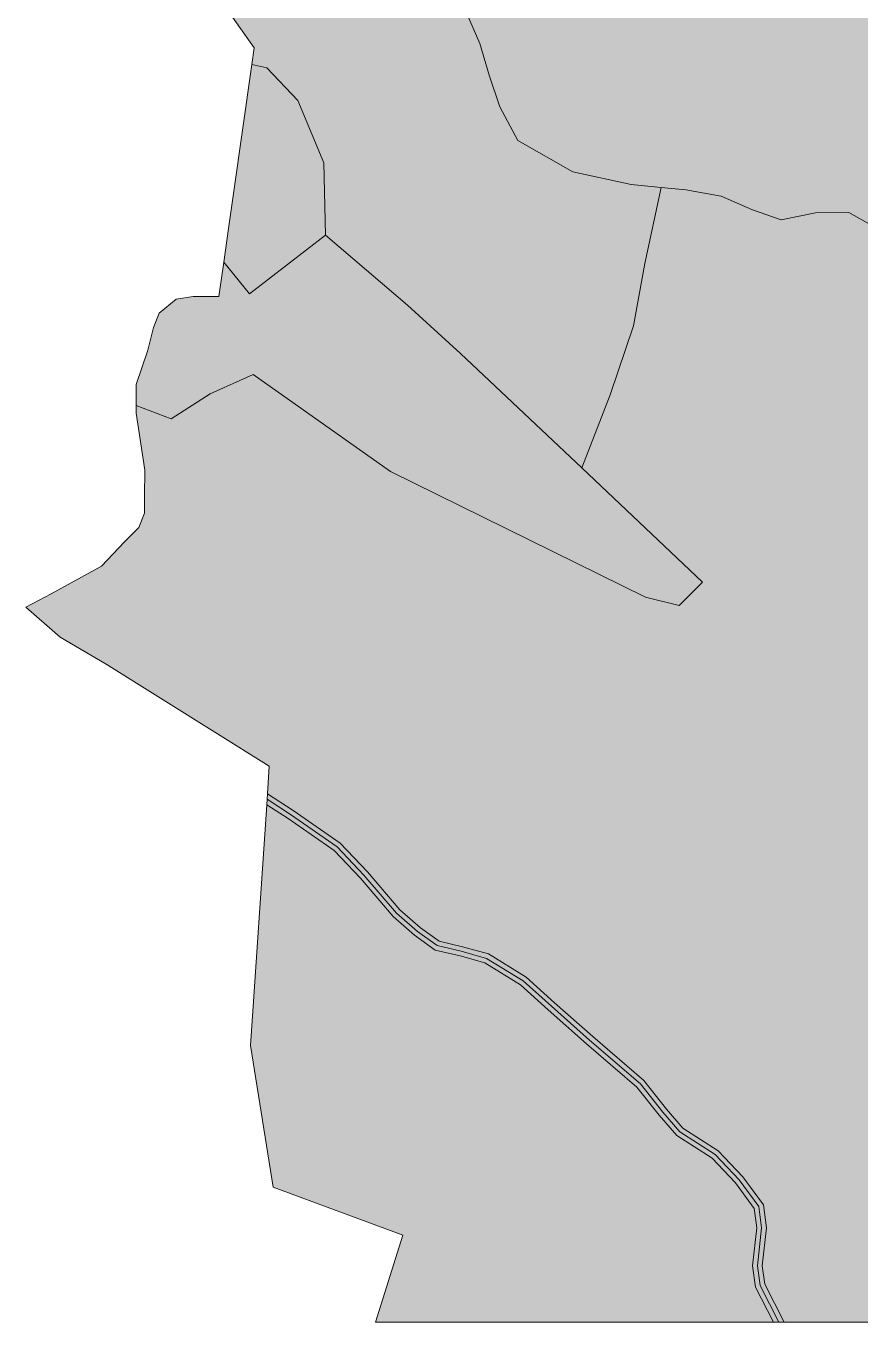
# Model space of a CAD drawing. Header units: metres. Extents: x 541853 to 549675, y 1832829 to 1845715.
# Drawn here: x 546098 to 546537, y 1832829 to 1833511 of the extents above; entities that cross this region are included whole.
import ezdxf

# ---------------------------------------------------------------- set-up
doc = ezdxf.new("R2010")
doc.units = ezdxf.units.M
doc.header["$MEASUREMENT"] = 0
doc.layers.add('1', color=7, linetype='Continuous', lineweight=0)

msp = doc.modelspace()

# ---------------------------------------------------------------- hatches: boundary and pattern name
at = {"layer": '1', "linetype": 'Continuous', "lineweight": 0}
for color, points in [(53, [(546602.67, 1833279.135), (546587.43, 1833319.74), (546582.84, 1833342.705), (546575.67, 1833364.26), (546566.91, 1833380.625), (546556.5, 1833394.485), (546543.6, 1833405.675), (546531.18, 1833412.695), (546513.63, 1833412.41), (546495.6, 1833408.765), (546480.54, 1833414.075), (546464.07, 1833421.245), (546445.44, 1833424.545), (546432.54, 1833425.835), (546416.73, 1833427.425), (546385.98, 1833434.07), (546357.12, 1833450.57), (546347.58, 1833468.255), (546342.09, 1833484.875), (546337.11, 1833501.48), (546330.15, 1833517.635), (546326.91, 1833523.5), (546360.15, 1833531.48), (546394.71, 1833541.755), (546448.11, 1833556.755), (546483.72, 1833532.905), (546483.72, 1833544.455), (546478.8, 1833574.155), (546473.34, 1833613.35), (546479.61, 1833648.87), (546486.57, 1833680.205), (546486.06, 1833716.805), (546486.06, 1833751.53), (546479.31, 1833795.915), (546467.04, 1833840.105), (546452.4, 1833892.815), (546447.27, 1833901.545), (546463.44, 1833920.235), (546477.48, 1833934.575), (546531.03, 1833979.17), (546541.2, 1833991.425), (546549.3, 1834000.005), (546561.63, 1834013.055), (546568.77, 1834020.15), (546571.89, 1834022.805), (546575.01, 1834021.905), (546579.21, 1834019.505), (546587.4, 1834015.635), (546595.26, 1834010.28), (546603.81, 1834005.33), (546609.09, 1834002.48), (546586.32, 1833902.25), (546585.12, 1833881.295), (546585.12, 1833875.985), (546585.12, 1833861.54), (546589.14, 1833840.585), (546595.98, 1833820.035), (546598.71, 1833815.88), (546612.9, 1833794.235), (546643.11, 1833779.325), (546656.22, 1833779.325), (546680.19, 1833779.325), (546702.75, 1833771.27), (546714.69, 1833765.285), (546725.31, 1833759.975), (546754.29, 1833726.135), (546759.24, 1833718.2), (546767.822, 1833704.487), (546766.56, 1833694.47), (546765.36, 1833684.66), (546764.97, 1833681.69), (546760.83, 1833648.24), (546747.33, 1833629.895), (546710.73, 1833580.215), (546673.11, 1833518.355), (546669.18, 1833510.615), (546672.09, 1833506.385), (546667.26, 1833505.17), (546655.71, 1833503.085), (546649.74, 1833501.765), (546645.39, 1833500.4), (546640.26, 1833498.135), (546634.95, 1833494.73), (546624.03, 1833485.79), (546618.36, 1833481.86), (546610.26, 1833477.405), (546596.01, 1833470.7), (546589.98, 1833467.145), (546586.29, 1833464.49), (546583.02, 1833461.61), (546580.29, 1833458.505), (546578.25, 1833455.145), (546577.05, 1833451.98), (546575.97, 1833447.585), (546573.69, 1833434.07), (546568.29, 1833408.93), (546566.16, 1833395.475), (546565.74, 1833390.255), (546566.43, 1833386.97), (546567.69, 1833384.855), (546568.83, 1833383.835), (546569.94, 1833383.235), (546573.39, 1833382.47), (546578.07, 1833382.695), (546584.4, 1833383.895), (546591.78, 1833385.875), (546604.17, 1833389.775), (546608.16, 1833391.38), (546617.91, 1833396.06), (546614.01, 1833392.13), (546610.05, 1833382.875), (546608.07, 1833364.365), (546610.05, 1833351.81), (546613.62, 1833346.89), (546610.89, 1833340.755), (546609.24, 1833336.105), (546607.95, 1833331.515), (546603.15, 1833309.48), (546601.83, 1833300.615), (546601.26, 1833294.405), (546601.11, 1833286.095), (546601.26, 1833282.9)]), (53, [(546390.69, 1833278.325), (546326.88, 1833338.565), (546299.07, 1833363.915), (546255.96, 1833400.725), (546255.06, 1833438.855), (546241.44, 1833471.555), (546225.12, 1833488.82), (546217.2, 1833490.455), (546218.46, 1833499.305), (546182.22, 1833550.875), (546181.26, 1833552.24), (546184.89, 1833556.35), (546199.05, 1833571.365), (546205.08, 1833563.4), (546213.06, 1833551.28), (546221.34, 1833539.16), (546229.29, 1833534.06), (546238.86, 1833529.905), (546243.96, 1833528.315), (546253.53, 1833529.59), (546259.26, 1833535.335), (546265.65, 1833544.905), (546273.3, 1833560.535), (546281.13, 1833564.075), (546281.52, 1833563.4), (546294.57, 1833554.445), (546308.28, 1833544.26), (546323.22, 1833530.205), (546326.91, 1833523.5), (546330.15, 1833517.635), (546337.11, 1833501.48), (546342.09, 1833484.875), (546347.58, 1833468.255), (546357.12, 1833450.57), (546385.98, 1833434.07), (546416.73, 1833427.425), (546432.54, 1833425.835), (546423.84, 1833385.905), (546417.9, 1833353.1), (546405.66, 1833316.74)]), (53, [(546216.03, 1833369.84), (546202.53, 1833386.505), (546205.02, 1833404.235), (546207.45, 1833421.41), (546217.2, 1833490.455), (546225.12, 1833488.82), (546241.44, 1833471.555), (546255.06, 1833438.855), (546255.96, 1833400.725)]), (53, [(546497.22, 1832829.18), (546486.96, 1832849.115), (546485.58, 1832858.775), (546487.8, 1832878.785), (546486.21, 1832890.845), (546475.35, 1832905.59), (546462.42, 1832919.27), (546443.94, 1832931.12), (546435.33, 1832941.185), (546423.33, 1832956.17), (546396.48, 1832979.3), (546376.47, 1832997.09), (546361.47, 1833010.59), (546341.73, 1833022.755), (546327.99, 1833026.58), (546315.81, 1833029.445), (546305.91, 1833036.525), (546295.02, 1833045.96), (546278.04, 1833065.895), (546263.76, 1833080.97), (546239.04, 1833098.205), (546225.42, 1833106.965), (546226.38, 1833121.53), (546140.7, 1833175.17), (546116.4, 1833189.345), (546098.43, 1833205.095), (546111.69, 1833212.19), (546138.15, 1833226.755), (546150.21, 1833239.505), (546157.77, 1833246.99), (546160.8, 1833254.505), (546160.83, 1833264.69), (546160.83, 1833265.095), (546160.89, 1833275.505), (546160.89, 1833277.095), (546156.45, 1833307.215), (546156.45, 1833311.175), (546174.84, 1833304.215), (546195.27, 1833317.295), (546217.89, 1833327.435), (546290.07, 1833276.405), (546424.26, 1833210.405), (546441.9, 1833205.995), (546454.23, 1833218.355), (546390.69, 1833278.325), (546405.66, 1833316.74), (546417.9, 1833353.1), (546423.84, 1833385.905), (546432.54, 1833425.835), (546445.44, 1833424.545), (546464.07, 1833421.245), (546480.54, 1833414.075), (546495.6, 1833408.765), (546513.63, 1833412.41), (546531.18, 1833412.695), (546543.6, 1833405.675), (546556.5, 1833394.485), (546566.91, 1833380.625), (546575.67, 1833364.26), (546582.84, 1833342.705), (546587.43, 1833319.74), (546602.67, 1833279.135), (546609.15, 1833248.565), (546614.28, 1833217.44), (546621.42, 1833187.245), (546626.22, 1833165.21), (546630.27, 1833139.08), (546635.43, 1833108.675), (546637.23, 1833085.59), (546634.98, 1833067.575), (546629.25, 1833050.685), (546618.99, 1833031.455), (546610.2, 1833011.805), (546602.55, 1832993.175), (546593.25, 1832977.875), (546582.6, 1832964.735), (546575.01, 1832952.03), (546570.03, 1832934.915), (546570.3, 1832914.875), (546575.73, 1832893.62), (546582.42, 1832869.905), (546588.57, 1832852.73), (546593.43, 1832829.18)]), (53, [(546441.9, 1833205.995), (546424.26, 1833210.405), (546290.07, 1833276.405), (546217.89, 1833327.435), (546195.27, 1833317.295), (546174.84, 1833304.215), (546156.45, 1833311.175), (546156.48, 1833322.245), (546162.48, 1833340.215), (546165.48, 1833352.185), (546168.48, 1833359.655), (546177.45, 1833367.08), (546186.45, 1833368.52), (546199.95, 1833368.415), (546202.53, 1833386.505), (546216.03, 1833369.84), (546255.96, 1833400.725), (546299.07, 1833363.915), (546326.88, 1833338.565), (546390.69, 1833278.325), (546454.23, 1833218.355)]), (252, [(546491.61, 1832829.18), (546482.13, 1832847.57), (546480.54, 1832858.685), (546482.76, 1832878.725), (546481.41, 1832888.91), (546471.51, 1832902.365), (546459.21, 1832915.385), (546440.64, 1832927.295), (546431.46, 1832938.005), (546419.73, 1832952.69), (546393.18, 1832975.535), (546373.14, 1832993.37), (546358.47, 1833006.57), (546339.69, 1833018.135), (546326.73, 1833021.735), (546313.71, 1833024.81), (546302.82, 1833032.58), (546291.48, 1833042.435), (546274.32, 1833062.55), (546260.46, 1833077.145), (546236.25, 1833094.035), (546225.03, 1833101.25), (546225.211, 1833104.114), (546237.63, 1833096.12), (546262.11, 1833079.065), (546276.18, 1833064.215), (546293.25, 1833044.205), (546304.38, 1833034.545), (546314.76, 1833027.135), (546327.36, 1833024.165), (546340.71, 1833020.445), (546359.97, 1833008.58), (546374.82, 1832995.23), (546394.83, 1832977.425), (546421.53, 1832954.43), (546433.38, 1832939.595), (546442.29, 1832929.215), (546460.83, 1832917.335), (546473.43, 1832903.985), (546483.808, 1832889.888), (546485.28, 1832878.755), (546483.06, 1832858.73), (546484.56, 1832848.335), (546494.4, 1832829.18)]), (252, [(546494.4, 1832829.18), (546484.56, 1832848.335), (546483.06, 1832858.73), (546485.28, 1832878.755), (546483.808, 1832889.888), (546473.43, 1832903.985), (546460.83, 1832917.335), (546442.29, 1832929.215), (546433.38, 1832939.595), (546421.53, 1832954.43), (546394.83, 1832977.425), (546374.82, 1832995.23), (546359.97, 1833008.58), (546340.71, 1833020.445), (546327.36, 1833024.165), (546314.76, 1833027.135), (546304.38, 1833034.545), (546293.25, 1833044.205), (546276.18, 1833064.215), (546262.11, 1833079.065), (546237.63, 1833096.12), (546225.21, 1833104.115), (546225.42, 1833106.965), (546239.04, 1833098.205), (546263.76, 1833080.97), (546278.04, 1833065.895), (546295.02, 1833045.96), (546305.91, 1833036.525), (546315.81, 1833029.445), (546327.99, 1833026.58), (546341.73, 1833022.755), (546361.47, 1833010.59), (546376.47, 1832997.09), (546396.48, 1832979.3), (546423.33, 1832956.17), (546435.33, 1832941.185), (546443.94, 1832931.12), (546462.42, 1832919.27), (546475.35, 1832905.59), (546486.21, 1832890.845), (546487.8, 1832878.785), (546485.58, 1832858.775), (546486.96, 1832849.115), (546497.22, 1832829.18)])]:
    msp.add_hatch(color=color, dxfattribs=at).paths.add_polyline_path(points)
h = msp.add_hatch(dxfattribs=at)
h.set_pattern_fill('CROSS', color=9, scale=10, style=0)
h.paths.add_polyline_path([(546282.18, 1832829.18), (546296.55, 1832874.825), (546228.45, 1832900.07), (546216.54, 1832974.665), (546225.03, 1833101.25), (546236.25, 1833094.035), (546260.46, 1833077.145), (546274.32, 1833062.55), (546291.48, 1833042.435), (546302.82, 1833032.58), (546313.71, 1833024.81), (546326.73, 1833021.735), (546339.69, 1833018.135), (546358.47, 1833006.57), (546373.14, 1832993.37), (546393.18, 1832975.535), (546419.73, 1832952.69), (546431.46, 1832938.005), (546440.64, 1832927.295), (546459.21, 1832915.385), (546471.51, 1832902.365), (546481.41, 1832888.91), (546482.76, 1832878.725), (546480.54, 1832858.685), (546482.13, 1832847.57), (546491.61, 1832829.18)])

# ---------------------------------------------------------------- linework, layer by layer
at = {"layer": '1', "color": 7, "linetype": 'Continuous', "lineweight": 0, "flags": 128}
for points in [[(546330.15, 1833517.635), (546337.11, 1833501.48), (546342.09, 1833484.875), (546347.58, 1833468.255), (546357.12, 1833450.57), (546385.98, 1833434.07), (546416.73, 1833427.425), (546432.54, 1833425.835), (546423.84, 1833385.905), (546417.9, 1833353.1), (546405.66, 1833316.74), (546390.69, 1833278.325), (546326.88, 1833338.565), (546299.07, 1833363.915), (546255.96, 1833400.725), (546255.06, 1833438.855), (546241.44, 1833471.555), (546225.12, 1833488.82), (546217.2, 1833490.455), (546218.46, 1833499.305), (546182.22, 1833550.875)], [(546543.6, 1833405.675), (546531.18, 1833412.695), (546513.63, 1833412.41), (546495.6, 1833408.765), (546480.54, 1833414.075), (546464.07, 1833421.245), (546445.44, 1833424.545), (546432.54, 1833425.835), (546416.73, 1833427.425), (546385.98, 1833434.07), (546357.12, 1833450.57), (546347.58, 1833468.255), (546342.09, 1833484.875), (546337.11, 1833501.48), (546330.15, 1833517.635)], [(546593.43, 1832829.18), (546497.22, 1832829.18), (546486.96, 1832849.115), (546485.58, 1832858.775), (546487.8, 1832878.785), (546486.21, 1832890.845), (546475.35, 1832905.59), (546462.42, 1832919.27), (546443.94, 1832931.12), (546435.33, 1832941.185), (546423.33, 1832956.17), (546396.48, 1832979.3), (546376.47, 1832997.09), (546361.47, 1833010.59), (546341.73, 1833022.755), (546327.99, 1833026.58), (546315.81, 1833029.445), (546305.91, 1833036.525), (546295.02, 1833045.96), (546278.04, 1833065.895), (546263.76, 1833080.97), (546239.04, 1833098.205), (546225.42, 1833106.965), (546226.38, 1833121.53), (546140.7, 1833175.17), (546116.4, 1833189.345), (546098.43, 1833205.095), (546111.69, 1833212.19), (546138.15, 1833226.755), (546150.21, 1833239.505), (546157.77, 1833246.99), (546160.8, 1833254.505), (546160.83, 1833264.69), (546160.83, 1833265.095), (546160.89, 1833275.505), (546160.89, 1833277.095), (546156.45, 1833307.215), (546156.45, 1833311.175), (546156.45, 1833311.175), (546174.84, 1833304.215), (546195.27, 1833317.295), (546217.89, 1833327.435), (546290.07, 1833276.405), (546424.26, 1833210.405), (546441.9, 1833205.995), (546454.23, 1833218.355), (546390.69, 1833278.325), (546405.66, 1833316.74), (546417.9, 1833353.1), (546423.84, 1833385.905), (546432.54, 1833425.835), (546445.44, 1833424.545), (546464.07, 1833421.245), (546480.54, 1833414.075), (546495.6, 1833408.765), (546513.63, 1833412.41), (546531.18, 1833412.695), (546543.6, 1833405.675)]]:
    msp.add_lwpolyline(points, dxfattribs=at)
for points in [[(546202.53, 1833386.505), (546205.02, 1833404.235), (546207.45, 1833421.41), (546217.2, 1833490.455), (546225.12, 1833488.82), (546241.44, 1833471.555), (546255.06, 1833438.855), (546255.96, 1833400.725), (546216.03, 1833369.84), (546202.53, 1833386.505)], [(546156.45, 1833311.175), (546156.48, 1833322.245), (546162.48, 1833340.215), (546165.48, 1833352.185), (546168.48, 1833359.655), (546177.45, 1833367.08), (546186.45, 1833368.52), (546199.95, 1833368.415), (546202.53, 1833386.505), (546216.03, 1833369.84), (546255.96, 1833400.725), (546299.07, 1833363.915), (546326.88, 1833338.565), (546390.69, 1833278.325), (546454.23, 1833218.355), (546441.9, 1833205.995), (546424.26, 1833210.405), (546290.07, 1833276.405), (546217.89, 1833327.435), (546195.27, 1833317.295), (546174.84, 1833304.215), (546156.45, 1833311.175)], [(546494.4, 1832829.18), (546491.61, 1832829.18), (546482.13, 1832847.57), (546480.54, 1832858.685), (546482.76, 1832878.725), (546481.41, 1832888.91), (546471.51, 1832902.365), (546459.21, 1832915.385), (546440.64, 1832927.295), (546431.46, 1832938.005), (546419.73, 1832952.69), (546393.18, 1832975.535), (546373.14, 1832993.37), (546358.47, 1833006.57), (546339.69, 1833018.135), (546326.73, 1833021.735), (546313.71, 1833024.81), (546302.82, 1833032.58), (546291.48, 1833042.435), (546274.32, 1833062.55), (546260.46, 1833077.145), (546236.25, 1833094.035), (546225.03, 1833101.25), (546225.21, 1833104.1), (546225.21, 1833104.115), (546237.63, 1833096.12), (546262.11, 1833079.065), (546276.18, 1833064.215), (546293.25, 1833044.205), (546304.38, 1833034.545), (546314.76, 1833027.135), (546327.36, 1833024.165), (546340.71, 1833020.445), (546359.97, 1833008.58), (546374.82, 1832995.23), (546394.83, 1832977.425), (546421.53, 1832954.43), (546433.38, 1832939.595), (546442.29, 1832929.215), (546460.83, 1832917.335), (546473.43, 1832903.985), (546483.81, 1832889.885), (546483.81, 1832889.87), (546485.28, 1832878.755), (546483.06, 1832858.73), (546484.56, 1832848.335), (546494.4, 1832829.18)], [(546497.22, 1832829.18), (546494.4, 1832829.18), (546484.56, 1832848.335), (546483.06, 1832858.73), (546485.28, 1832878.755), (546483.81, 1832889.87), (546483.81, 1832889.885), (546473.43, 1832903.985), (546460.83, 1832917.335), (546442.29, 1832929.215), (546433.38, 1832939.595), (546421.53, 1832954.43), (546394.83, 1832977.425), (546374.82, 1832995.23), (546359.97, 1833008.58), (546340.71, 1833020.445), (546327.36, 1833024.165), (546314.76, 1833027.135), (546304.38, 1833034.545), (546293.25, 1833044.205), (546276.18, 1833064.215), (546262.11, 1833079.065), (546237.63, 1833096.12), (546225.21, 1833104.115), (546225.42, 1833106.965), (546239.04, 1833098.205), (546263.76, 1833080.97), (546278.04, 1833065.895), (546295.02, 1833045.96), (546305.91, 1833036.525), (546315.81, 1833029.445), (546327.99, 1833026.58), (546341.73, 1833022.755), (546361.47, 1833010.59), (546376.47, 1832997.09), (546396.48, 1832979.3), (546423.33, 1832956.17), (546435.33, 1832941.185), (546443.94, 1832931.12), (546462.42, 1832919.27), (546475.35, 1832905.59), (546486.21, 1832890.845), (546487.8, 1832878.785), (546485.58, 1832858.775), (546486.96, 1832849.115), (546497.22, 1832829.18)], [(546491.61, 1832829.18), (546282.18, 1832829.18), (546296.55, 1832874.825), (546228.45, 1832900.07), (546216.54, 1832974.665), (546225.03, 1833101.25), (546236.25, 1833094.035), (546260.46, 1833077.145), (546274.32, 1833062.55), (546291.48, 1833042.435), (546302.82, 1833032.58), (546313.71, 1833024.81), (546326.73, 1833021.735), (546339.69, 1833018.135), (546358.47, 1833006.57), (546373.14, 1832993.37), (546393.18, 1832975.535), (546419.73, 1832952.69), (546431.46, 1832938.005), (546440.64, 1832927.295), (546459.21, 1832915.385), (546471.51, 1832902.365), (546481.41, 1832888.91), (546482.76, 1832878.725), (546480.54, 1832858.685), (546482.13, 1832847.57), (546491.61, 1832829.18)]]:
    msp.add_lwpolyline(points, close=True, dxfattribs=at)

doc.saveas('drawing.dxf')
